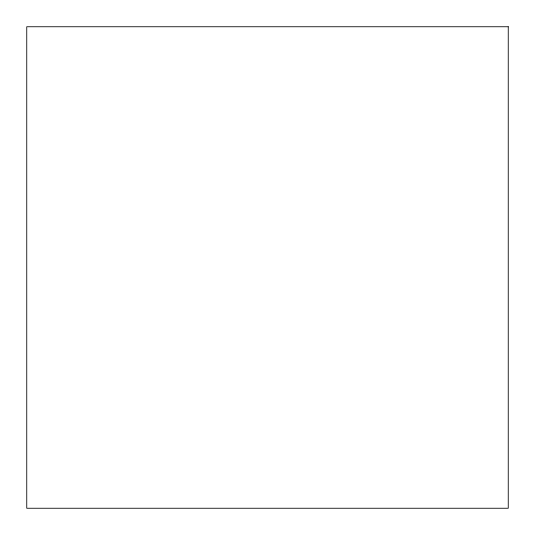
<?xml version="1.0" encoding="UTF-8"?>
<svg xmlns="http://www.w3.org/2000/svg" width="535" height="535" viewBox="0 0 535 535"><rect width="100%" height="100%" fill="white"/><g stroke="black" fill="none" stroke-linecap="round" stroke-linejoin="round"><path stroke-width="0.8" d="M508.25 26.75L26.75 26.75L26.75 508.25L508.25 508.25L508.25 26.75"/></g></svg>
